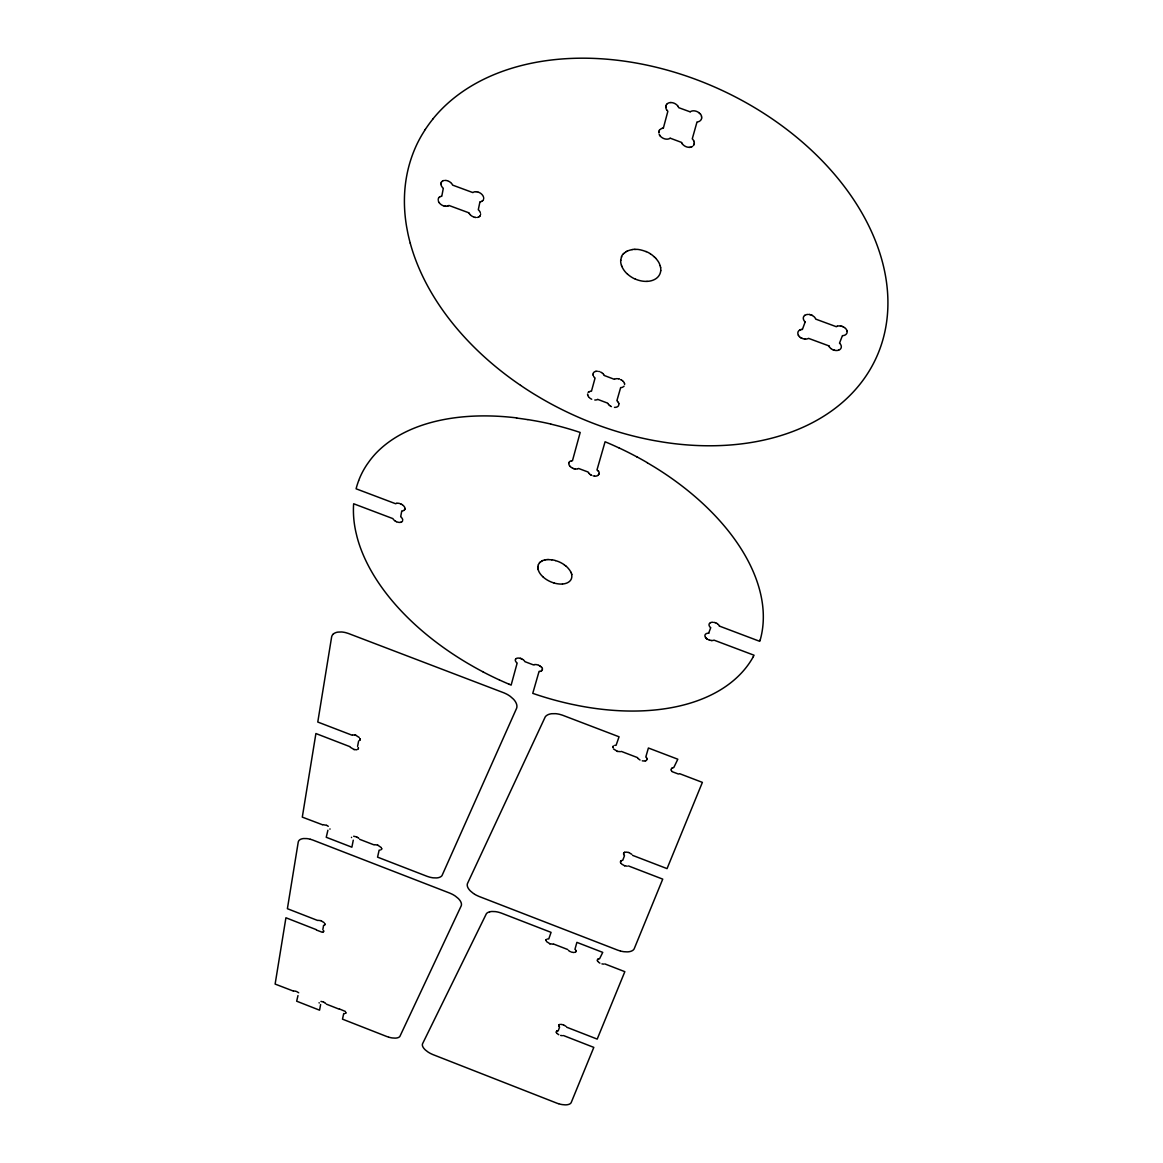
<?xml version="1.0" encoding="UTF-8"?>
<svg xmlns="http://www.w3.org/2000/svg" width="1163" height="1163" viewBox="0 0 1163 1163"><rect width="100%" height="100%" fill="white"/><g stroke="black" fill="none" stroke-linecap="round" stroke-linejoin="round"><path stroke-width="1.5" d="M556.321 1032.075L556.321 1032.148A4.361 2.021 21.4 0 0 556.423 1032.57M612.814 747.271L612.814 747.213A5.655 3.14 21.6 0 0 612.843 747.591M646.948 759.105L646.948 759.046A5.335 2.966 21.3 0 0 646.89 758.378M483.692 198.51L483.706 198.422A7.065 4.914 29.2 0 0 483.634 197.579M330.001 828.885L329.987 828.928A4.012 1.992 24.8 0 1 329.943 829.175M351.531 837.564L351.531 837.52A4.012 1.992 24.5 0 1 351.575 837.287M620.475 861.885L620.475 862.074A4.914 2.559 21.1 0 0 620.562 862.597M545.999 940.242L545.999 940.198A4.986 2.442 21.8 0 1 546.087 939.806M558.778 1025.49L558.778 1025.461A4.39 2.035 21.4 0 1 558.88 1025.112L558.952 1024.996M597.346 960.158L597.346 960.318A4.667 2.282 21.1 0 0 597.477 960.812M612.828 747.068L612.828 747.024A5.481 3.053 21.6 0 1 612.945 746.588M353.276 840.18L351.88 847.202L326.236 837.273L327.908 830.222M663.332 128.235L667.867 111.255A7.371 5.553 26.3 0 1 667.068 110.383M760.224 639.766L759.759 641.336L719.446 626.101M801.467 329.565A6.905 4.841 20.3 0 1 802.397 329.463L805.174 321.904M558.225 1030.869L559.592 1027.074M622.714 860.373L624.516 855.634M708.645 633.21L710.724 627.7M839.497 343.187L842.419 335.656A6.804 4.812 19.4 0 0 844.323 335.337A7.022 4.957 19.4 0 0 845.181 334.959A6.804 4.797 19.4 0 0 845.705 334.624A6.585 4.652 19.4 0 0 847.042 330.975M323.459 931.708L323.532 931.592A4.87 2.268 24.3 0 1 323.27 931.941M381.522 849.266L381.449 849.397A5.204 2.588 24.2 0 1 381.231 849.659M753.304 656.644L754.06 655.234L714.024 640.144A5.888 3.533 20.7 0 1 711.654 640.537M359.905 740.104L359.919 740.075A5.524 2.893 25.1 0 1 359.687 740.38M358.233 748.943L358.219 748.972A5.481 2.864 25.1 0 1 358 749.234M425.28 129.456L421.951 134.85A253.272 178.55 24.8 0 0 417.473 143.122A254.232 179.233 24.8 0 0 411.498 157.616A252.851 178.259 24.9 0 0 404.448 197.768A254.261 179.276 24.8 0 0 404.957 213.832A253.301 178.593 24.8 0 0 406.628 226.829L407.864 233.341A252.88 178.259 24.8 0 0 410.234 243.125M546.159 939.733L546.261 939.573A5.146 2.515 21.8 0 1 546.494 939.355M324.782 924.745L324.797 924.716A4.899 2.282 24.3 0 1 324.593 924.948L324.462 925.05M575.801 951.756L575.816 951.727A4.754 2.326 21.5 0 0 575.961 951.407M556.496 1031.508L556.481 1031.537A4.361 2.021 21.4 0 0 556.336 1031.886M345.774 1013.075L345.789 1013.06A4.637 2.064 23.7 0 1 345.6 1013.264M439.527 197.041L439.599 196.998A7.385 5.074 29.7 0 0 438.974 197.506M480.435 201.737A6.818 4.739 29.2 0 0 481.322 201.519A6.905 4.797 29.2 0 0 481.729 201.344A7.051 4.899 29.2 0 0 482.034 201.184L482.238 201.054M479.054 216.783L479.112 216.74A7.385 5.103 29 0 0 479.679 216.289M646.032 760.573L646.119 760.515A5.335 2.966 21.3 0 0 646.57 760.122M672.098 768.06L672.054 768.089A5.292 2.937 20.7 0 0 671.633 768.467M541.42 561.424L541.246 561.525A19.815 11.921 23.6 0 0 540.737 561.889A17.997 10.816 23.6 0 0 540.097 562.296M624.386 852.494L624.429 852.464A4.943 2.588 21.1 0 0 623.95 852.828M621.26 860.765L621.304 860.736A4.914 2.559 21.1 0 0 620.838 861.1M575.249 952.221L575.322 952.177A4.754 2.326 21.5 0 0 575.67 951.915M598.058 959.17L598.102 959.155A4.667 2.282 21.1 0 0 597.709 959.46M448.395 205.735L448.467 205.691A6.789 4.667 29.8 0 0 448.874 205.429L468.951 212.844A6.295 4.347 29 0 0 469.285 213.483M556.961 1031.13L557.004 1031.101A4.361 2.021 21.4 0 0 556.612 1031.377M559.388 1024.632L559.461 1024.588A5.146 2.399 21.4 0 1 559.912 1024.443L559.955 1024.429M322.544 824.785L302.293 817.124L315.9 733.533L349.874 746.646M293.192 991.007L275.122 984.072L285.924 917.767L316.06 929.557M645.407 760.835L645.48 760.82A6.12 3.402 21.3 0 0 645.872 760.646M672.665 767.798L672.723 767.784A6.091 3.387 20.7 0 0 672.258 767.973M624.953 852.246L624.996 852.232A5.786 3.038 21.1 0 0 624.575 852.392M621.827 860.518L621.885 860.504A5.757 3.009 21.1 0 0 621.449 860.664M489.638 911.836L490.001 911.748A8.984 4.405 22.5 0 1 490.553 911.647A27.229 13.316 22.3 0 1 490.931 911.588A28.857 14.116 22.3 0 1 491.527 911.516A9.13 4.478 22.5 0 1 491.934 911.487L495.264 911.603A9.246 4.55 22.5 0 1 495.976 911.705L497.43 911.966A9.042 4.448 22.5 0 1 498.171 912.141A9.071 4.448 22.5 0 1 498.912 912.33L501.137 913.028A9.159 4.507 22.5 0 1 501.878 913.304L551.073 932.363L548.776 938.934L547.555 938.963M352.593 734.943L355.209 735.089M356.867 749.786L354.003 749.524M574.726 952.41L574.769 952.395A5.393 2.646 21.5 0 0 575.118 952.279M598.582 958.981L598.64 958.966A5.364 2.631 21.1 0 0 598.233 959.097M614.747 745.352L616.099 745.265L619.05 736.79L563.11 715.434A10.394 5.8 22.6 0 0 562.281 715.129L559.737 714.373A10.278 5.728 22.6 0 0 558.894 714.169A10.249 5.713 22.6 0 0 558.051 714.009L556.379 713.748A10.496 5.844 22.6 0 0 555.565 713.675L551.727 713.719A10.351 5.771 22.6 0 0 551.262 713.777A32.709 18.143 22.4 0 0 550.564 713.908A30.878 17.125 22.4 0 0 550.128 713.995A10.191 5.684 22.7 0 0 549.488 714.169L549.081 714.286A25.659 14.261 22.5 0 0 548.296 714.576A23.929 13.302 22.5 0 0 547.744 714.838A21.414 11.906 22.5 0 0 547.235 715.114A20.716 11.528 22.5 0 0 546.465 715.623A19.466 10.83 22.5 0 0 545.927 716.088L545.68 716.335A18.884 10.511 22.5 0 0 545.243 716.873L467.613 883.24A15.468 7.705 22.8 0 0 467.235 884.781L467.25 885.348A16.893 8.403 22.8 0 0 467.337 885.93L467.395 886.235A17.416 8.664 22.8 0 0 467.584 886.846A18.55 9.231 22.8 0 0 467.904 887.616A19.175 9.551 22.8 0 0 468.151 888.081A21.443 10.685 22.7 0 0 468.442 888.561L468.544 888.706A20.832 10.38 22.7 0 0 468.878 889.186L469.111 889.506A9.086 4.521 22.8 0 0 469.358 889.826A27.752 13.854 22.7 0 0 469.779 890.306A29.438 14.697 22.7 0 0 470.07 890.611A9.231 4.579 22.8 0 0 470.521 891.076L473.254 893.329A9.348 4.637 22.8 0 0 473.864 893.751L474.504 894.158M620.519 751.661L617.32 751.385M322.892 824.683L326.454 825.265M678.843 773.947L678.77 773.947A9.042 5.03 20.8 0 1 678.334 774.006L672.243 771.709A8.882 4.928 20.7 0 1 671.996 771.432L671.996 771.432M557.455 1030.956L557.499 1030.941A5.117 2.37 21.4 0 0 557.121 1031.058M374.544 844.672L377.713 845.094M380.127 850.124L379.138 850.168L377.553 857.146L426.661 876.161A9.246 4.579 23.5 0 0 427.403 876.437L429.627 877.135A9.144 4.536 23.5 0 0 430.368 877.324A9.115 4.521 23.5 0 0 431.095 877.484L432.534 877.745A9.333 4.623 23.5 0 0 433.247 877.832L436.547 877.934A9.217 4.579 23.4 0 0 436.954 877.891A29.38 14.639 23.6 0 0 437.55 877.818A27.694 13.796 23.6 0 0 437.928 877.76A9.071 4.507 23.4 0 0 438.466 877.643L438.814 877.556A22.969 11.426 23.6 0 0 439.483 877.338A21.399 10.641 23.6 0 0 439.934 877.164A19.146 9.522 23.5 0 0 440.37 876.946A18.506 9.202 23.5 0 0 441.01 876.553A17.387 8.635 23.5 0 0 441.46 876.19L441.664 876.001A16.864 8.388 23.5 0 0 442.013 875.579L516.43 708.674A17.271 9.595 23.5 0 0 516.91 706.741L516.91 706.043A18.855 10.482 23.6 0 0 516.837 705.33L516.765 704.952A19.437 10.801 23.6 0 0 516.576 704.211A20.687 11.485 23.6 0 0 516.227 703.266A21.385 11.877 23.6 0 0 515.965 702.699A23.885 13.258 23.6 0 0 515.66 702.118L515.543 701.929A23.202 12.88 23.6 0 0 515.194 701.347L514.933 700.969A10.176 5.67 23.5 0 0 514.642 700.577A30.805 17.067 23.7 0 0 514.191 700.01A32.637 18.07 23.7 0 0 513.872 699.632A10.336 5.757 23.5 0 0 513.363 699.079L510.324 696.404A10.467 5.83 23.5 0 0 509.627 695.91L508.173 694.965A10.234 5.699 23.5 0 0 507.402 694.515A10.263 5.713 23.5 0 0 506.632 694.093L504.204 692.959A10.38 5.786 23.5 0 0 503.375 692.639L348.915 633.675A10.365 5.713 26 0 0 348.086 633.37L345.6 632.628A10.249 5.655 26 0 0 344.771 632.439A10.22 5.641 26 0 0 343.957 632.279L342.358 632.047A10.452 5.771 26 0 0 341.573 631.974L337.939 632.105A10.322 5.684 26 0 0 337.503 632.178A32.593 17.91 25.7 0 0 336.863 632.309A30.761 16.907 25.8 0 0 336.456 632.41A10.162 5.597 26 0 0 335.874 632.599L335.496 632.745A25.571 14.072 25.8 0 0 334.799 633.065A23.841 13.127 25.8 0 0 334.304 633.326A21.341 11.761 25.9 0 0 333.854 633.631A20.658 11.368 25.9 0 0 333.185 634.184M358.655 740.904L357.564 746.399M318.255 920.355L320.843 920.66M323.59 925.341L322.834 929.659M322.369 932.319L316.452 930.037M645.029 760.936L644.825 760.98A8.897 4.943 21.3 0 1 644.389 761.024L642.267 760.835M673.115 767.682L673.392 767.638A8.897 4.928 20.7 0 1 673.77 767.595L677.811 759.221L648.402 747.998L645.828 756.895A8.839 4.914 21.3 0 1 646.09 757.157L646.134 757.215M552.934 944.152L549.663 943.702M293.498 990.949L295.824 991.225M344.641 1013.598L343.696 1013.584L342.489 1019.151L386.32 1036.335A8.257 3.663 23.2 0 0 386.988 1036.582L388.529 1037.105M339.538 1009.004L345.455 1011.476M625.898 852.086L628.529 852.45M441.78 196.3L443.307 188.304A8.126 5.626 30 0 1 442.987 188.013A6.833 4.725 30 0 1 442.274 187.214A6.905 4.783 30 0 1 441.955 186.792A7.836 5.422 29.9 0 1 441.591 186.196L441.547 186.109A7.312 5.059 30 0 1 441.242 185.397M479.956 201.795L478.284 209.747A8.054 5.553 29 0 1 478.604 210.038A6.774 4.681 29 0 1 479.316 210.837A6.847 4.725 29 0 1 479.621 211.244A7.763 5.35 29 0 1 479.97 211.84L480.014 211.928A7.254 5.001 29 0 1 480.319 212.625M603.713 964.112L601.94 963.894M560.857 1024.341L563.401 1024.85M627.25 866.173L624.793 865.824M635.725 249.405L635.391 249.405A21.864 15.366 24.8 0 0 634.373 249.434M353.654 836.241L356.518 836.895M573.839 952.526L571.106 952.017M599.527 958.85L602.739 952.381L576.892 942.364L574.958 949.299M562.369 1035.681L560.639 1035.448M297.975 995.586L296.667 1001.198L319.563 1010.182L320.625 1004.527M320.944 1001.416L323.096 1001.881M475.536 217.437L475.652 217.437A6.774 4.667 29 0 0 476.06 217.481M527.915 419.596L535.474 420.89A216.333 130.387 23.6 0 1 550.739 424.03M355.049 735.06L355.922 735.321M310.39 839.279L312.585 839.962A9.13 4.448 24.9 0 1 313.312 840.238L449.311 892.937A9.144 4.492 23.1 0 1 450.037 893.228L452.174 894.216A9.057 4.448 23.1 0 1 452.872 894.58A9.028 4.434 23.1 0 1 453.541 894.958L454.835 895.757A9.231 4.536 23.1 0 1 455.445 896.179L458.164 898.403A9.115 4.478 23.1 0 1 458.629 898.868A28.799 14.072 23.2 0 1 458.92 899.188A27.171 13.287 23.2 0 1 459.327 899.653A8.97 4.405 23.1 0 1 459.574 899.958L459.821 900.278A20.469 10.016 23.2 0 1 460.141 900.744L460.243 900.903A21.065 10.307 23.2 0 1 460.533 901.369A18.855 9.231 23.2 0 1 460.766 901.834A18.245 8.941 23.2 0 1 461.1 902.59A17.14 8.403 23.2 0 1 461.289 903.186L461.348 903.477A16.631 8.156 23.1 0 1 461.435 904.044L461.449 904.596A15.235 7.472 23.1 0 1 461.086 906.108L399.868 1036.437A15.061 6.687 23.2 0 1 399.578 1036.756L399.491 1036.829A15.526 6.891 23.2 0 1 399.011 1037.178A16.529 7.341 23.2 0 1 398.458 1037.469A17.096 7.589 23.2 0 1 398.08 1037.629A19.117 8.49 23.2 0 1 397.673 1037.759A20.512 9.115 23.2 0 1 397.092 1037.905L396.946 1037.934A8.097 3.591 23.1 0 1 396.307 1038.036A24.728 11.005 23.3 0 1 395.972 1038.079A26.226 11.674 23.3 0 1 395.464 1038.108A8.228 3.649 23.1 0 1 395.1 1038.123L392.178 1037.934A8.33 3.693 23.2 0 1 391.553 1037.832L390.274 1037.57A8.141 3.605 23.2 0 1 389.62 1037.411A8.17 3.62 23.2 0 1 388.965 1037.236M620.286 950.971L618.018 950.258A9.304 4.608 21 0 1 617.277 949.982L479.418 896.6A9.26 4.594 22.8 0 1 478.691 896.295L476.539 895.306A9.159 4.55 22.8 0 1 475.841 894.943A9.13 4.536 22.8 0 1 475.173 894.551L474.955 894.42M550.041 943.833L546.494 941.565M599.323 371.579L599.221 371.549A6.542 4.347 24.5 0 0 598.712 371.419M619.196 378.978L619.298 379.007A6.658 4.434 24 0 0 618.178 378.76M558.589 1103.745L557.019 1103.222A8.301 3.678 21.3 0 1 556.365 1102.96L433.406 1054.783A8.272 3.663 22.7 0 1 432.752 1054.521L430.833 1053.634A8.185 3.62 22.7 0 1 430.208 1053.315A8.156 3.62 22.7 0 1 429.598 1052.98L428.435 1052.282A8.345 3.707 22.7 0 1 427.882 1051.919L425.411 1050A8.243 3.649 22.7 0 1 425.004 1049.608A26.284 11.703 22.6 0 1 424.742 1049.346A24.772 11.034 22.6 0 1 424.364 1048.939A8.112 3.605 22.7 0 1 424.132 1048.677L423.914 1048.415A18.593 8.272 22.6 0 1 423.608 1048.008A19.146 8.519 22.6 0 1 423.259 1047.485A17.125 7.603 22.6 0 1 423.027 1047.107A16.558 7.356 22.6 0 1 422.721 1046.467A15.541 6.905 22.6 0 1 422.547 1045.973L422.503 1045.842A15.09 6.702 22.7 0 1 422.387 1045.246L422.358 1044.912A13.811 6.135 22.7 0 1 422.649 1043.56L486.381 913.711A16.66 8.17 22.4 0 1 486.745 913.318L486.948 913.129A17.169 8.417 22.4 0 1 487.413 912.795A18.274 8.955 22.4 0 1 488.067 912.417A18.884 9.26 22.4 0 1 488.504 912.214A21.108 10.336 22.4 0 1 488.969 912.039A22.635 11.092 22.4 0 1 489.638 911.836M617.495 751.429L613.512 748.943M354.163 749.568L350.354 747.286M624.633 865.781L621.478 863.949M690.139 111.837L678.683 107.665A7.211 5.422 26.3 0 0 677.753 105.978M670.208 138.179L681.547 142.409A7.254 5.408 25.3 0 0 681.94 143.253M828.972 345.905L808.518 338.346A6.891 4.826 20.3 0 1 807.573 338.767A6.673 4.681 20.3 0 1 806.555 339A6.891 4.826 20.3 0 1 805.261 339.102M614.398 379.342L604.28 375.504M597.709 399.374L607.697 403.168M621.333 751.414L637.44 757.578A5.815 3.227 21.3 0 0 637.6 757.854L637.746 758.087M679.672 773.7L702.379 782.379L667.053 868.616L632.541 855.343M355.762 735.263L359.251 737.502M351.953 735.161L317.775 722.034L331.586 637.193A16.805 9.26 25.9 0 1 331.833 636.234L332.167 635.478A18.826 10.365 25.9 0 1 332.516 634.925L332.72 634.678A19.393 10.685 25.9 0 1 333.185 634.184M628.776 852.523L631.727 854.267M628.485 865.941L662.736 879.126L634.329 948.47A14.915 7.414 21 0 1 634.024 949.066A15.453 7.69 21 0 1 633.791 949.401L633.515 949.72A16.108 8.01 21 0 1 633.108 950.113L632.992 950.2A17.082 8.49 21 0 1 632.352 950.622A18.143 9.028 21 0 1 631.625 951A19.495 9.697 21 0 1 631.16 951.189A20.541 10.22 21 0 1 630.651 951.363A22.417 11.165 21 0 1 629.924 951.552A9.391 4.667 20.9 0 1 629.546 951.625A9.362 4.637 20.9 0 1 628.965 951.727A27.301 13.607 21.1 0 1 628.558 951.785A30.165 15.046 21.1 0 1 627.918 951.843A9.159 4.55 20.9 0 1 627.497 951.857A35.224 17.605 21.1 0 1 627.061 951.872L624.022 951.712A9.144 4.536 21 0 1 623.281 951.61L621.798 951.334A9.231 4.579 21 0 1 620.519 951.029M377.553 845.036L381.115 847.449M359.658 839.323L373.948 844.847M553.515 944.007L567.704 949.517M604.862 963.923L624.836 971.672L597.201 1039.097L566.643 1027.191M321.046 920.733L324.157 922.652M317.703 920.5L287.392 908.696L298.208 842.274A14.799 7.211 24.8 0 1 298.411 841.532L298.687 840.965A16.587 8.083 24.8 0 1 298.993 840.544L299.167 840.34A17.096 8.33 24.8 0 1 299.56 839.977A18.201 8.868 24.8 0 1 300.141 839.57A18.812 9.159 24.8 0 1 300.534 839.352A21.021 10.234 24.8 0 1 300.955 839.163A22.533 10.976 24.8 0 1 301.566 838.945L301.886 838.857A8.955 4.361 24.9 0 1 302.395 838.727A27.112 13.186 24.7 0 1 302.758 838.668A28.741 13.971 24.7 0 1 303.31 838.581A9.086 4.434 24.9 0 1 303.688 838.538L306.858 838.596A9.217 4.492 24.9 0 1 307.541 838.683L308.951 838.93A8.999 4.39 24.9 0 1 310.158 839.221M563.444 1035.535L593.813 1047.383L571.295 1102.335A13.302 5.902 21.3 0 1 571.048 1102.815A13.796 6.12 21.3 0 1 570.859 1103.076L570.626 1103.324A14.378 6.382 21.3 0 1 570.277 1103.629L570.074 1103.76A15.25 6.774 21.3 0 1 569.637 1104.021A16.195 7.196 21.3 0 1 569.012 1104.298A17.401 7.719 21.3 0 1 568.605 1104.428A18.332 8.141 21.3 0 1 568.155 1104.545A20.004 8.882 21.4 0 1 567.529 1104.676A8.374 3.707 21.3 0 1 567.21 1104.734A8.345 3.707 21.3 0 1 566.686 1104.792A24.365 10.83 21.4 0 1 566.337 1104.821A26.923 11.979 21.4 0 1 565.785 1104.85A8.185 3.62 21.3 0 1 565.407 1104.85A31.43 14.014 21.4 0 1 565.029 1104.85L562.354 1104.603A8.17 3.62 21.3 0 1 561.7 1104.501L560.377 1104.225A8.243 3.649 21.3 0 1 559.708 1104.05A8.243 3.649 21.3 0 1 559.04 1103.876M326.309 1004.12L339.058 1009.121M508.856 684.135L511.139 685.109L517.157 663.07A5.931 3.373 23.5 0 1 516.488 662.459A5.626 3.213 23.5 0 1 515.282 659.959A6.164 3.518 23.5 0 1 515.5 659.363A5.728 3.271 23.5 0 1 516.052 658.694M323.561 1002.07L324.433 1002.521M296.536 991.487L298.702 992.766M563.677 1024.966L565.901 1026.304M558.778 1034.721L557.048 1033.485M326.687 825.367L328.286 826.312M356.736 836.997L357.579 837.433M570.103 951.567L568.489 950.476M599.89 963.124L598.407 962.092M640.043 760.006L638.313 758.741A8.766 4.885 21.2 0 1 638.051 758.465L638.051 758.465M647.311 462.758L654.144 466.857A215.984 130.183 23.6 0 1 667.402 475.434A216.318 130.372 23.6 0 1 760.268 639.737M324.622 1002.622L325.524 1003.276M357.768 837.549L358.786 838.305M589.408 397.702L589.481 397.775A6.934 4.565 24.4 0 0 590.193 398.342M609.107 405.058L609.179 405.131A6.934 4.565 23.9 0 0 609.892 405.698M602.856 373.57L602.783 373.497A7.007 4.652 24.5 0 0 602.071 372.916M622.83 380.999L622.743 380.941A7.007 4.652 24 0 0 622.045 380.359M594.555 377.582L594.627 377.641A6.426 4.274 24.5 0 0 595.063 378.062L591.458 391.219A6.178 4.056 24.4 0 0 590.891 391.204M617.379 401.177L617.306 401.104A6.367 4.201 24 0 0 616.884 400.712L620.649 387.599A6.033 4.012 24 0 0 621.304 387.541M559.272 1026.74L559.185 1026.609A5.103 2.37 21.4 0 1 558.967 1026.275L558.952 1026.231M575.496 949.895L575.598 950.026A5.35 2.617 21.5 0 1 575.787 950.345L575.801 950.404M597.782 961.423L597.753 961.365A5.321 2.602 21.1 0 1 597.535 961.001L597.535 961.001M620.926 863.295L620.897 863.251A5.713 2.98 21.1 0 1 620.664 862.844L620.649 862.801M646.439 757.607L646.541 757.782A6.077 3.373 21.3 0 1 646.744 758.174L646.788 758.291M671.691 771.054L671.618 770.938A6.033 3.358 20.7 0 1 671.356 770.429L671.327 770.371M624.109 855.168L624.037 855.052A5.757 3.024 21.1 0 1 623.79 854.601L623.731 854.5M556.481 1032.686L556.51 1032.773A5.074 2.355 21.4 0 0 556.699 1033.064M571.178 573.025L571.106 572.807A18.695 11.237 23.6 0 0 570.815 572.167M621.464 265.237L621.551 265.513A21.879 15.381 24.8 0 0 621.856 266.356M660.162 265.731L660.075 265.455A21.864 15.366 24.8 0 0 659.77 264.612A21.007 14.77 24.8 0 0 658.912 262.634A21.21 14.901 24.8 0 0 657.313 260.221A21.661 15.221 24.8 0 0 655.583 258.157M319.113 1002.68L319.113 1002.71A4.928 2.181 23.9 0 0 319.214 1003.015M587.678 394.809L587.693 394.897A6.178 4.056 24.4 0 0 587.867 395.493M324.928 923.989L324.913 923.945A4.754 2.21 24.3 0 0 324.84 923.698M323.59 930.938L323.59 930.981A4.725 2.195 24.3 0 0 323.518 930.705M624.444 383.485A6.266 4.172 24 0 1 624.531 383.877L624.546 383.95M358.393 747.969L358.393 748.013A5.321 2.777 25.1 0 0 358.32 747.664M360.079 739.087L360.094 739.145A5.35 2.806 25.1 0 0 360.007 738.781M381.624 848.743L381.609 848.525A5.045 2.5 24.2 0 0 381.551 848.263M323.605 931.098L323.605 931.141A4.623 2.137 24.3 0 1 323.59 931.418M545.999 940.358L545.999 940.402A4.986 2.442 21.8 0 0 546.029 940.663M345.934 1012.508L345.934 1012.537A4.405 1.948 23.7 0 1 345.92 1012.799M558.778 1025.606L558.778 1025.635A4.39 2.035 21.4 0 0 558.88 1026.071M358.408 748.158L358.408 748.202A5.204 2.719 25.1 0 1 358.393 748.565M324.942 924.134A4.608 2.152 24.3 0 1 324.913 924.469M559.069 1024.865A4.39 2.035 21.4 0 1 559.403 1024.618M575.889 950.534A4.754 2.326 21.5 0 1 575.99 951.014M597.419 959.955A4.667 2.282 21.1 0 1 597.506 959.751M432.796 119.091A253.272 178.55 24.8 0 1 845.995 188.74A253.272 178.55 24.8 0 1 673.74 443.583A252.865 178.244 24.8 0 1 662.052 441.925L654.246 440.588A253.301 178.579 24.8 0 1 638.647 437.317A254.319 179.364 24.8 0 1 619.225 432.156A252.822 178.215 24.8 0 1 569.928 413.403A254.319 179.364 24.8 0 1 551.742 404.273A253.301 178.593 24.8 0 1 541.1 398.298L534.137 394.141A252.865 178.244 24.8 0 1 520.573 385.346M520.559 385.331A253.301 178.593 24.8 0 1 410.234 243.14M425.236 129.558A252.851 178.259 24.9 0 1 432.767 119.208M694.093 144.386A7.807 5.815 25.3 0 0 694.195 144.052A8.301 6.178 25.4 0 0 694.267 143.601M694.282 143.427A7.647 5.699 25.3 0 0 694.296 143.049A7.167 5.335 25.3 0 0 694.267 142.584M693.715 140.796A7.312 5.437 25.3 0 1 694.238 142.177M693.657 140.694A7.065 5.263 25.3 0 0 693.017 139.691A7.312 5.437 25.3 0 0 692.581 139.182A7.298 5.437 25.3 0 0 692.261 138.848L697.015 121.941A7.109 5.364 25.5 0 0 698.178 121.766A7.312 5.51 25.5 0 0 700.141 120.807M700.737 120.211A7.152 5.379 25.5 0 0 701.013 119.847A7.589 5.713 25.5 0 0 701.187 119.542M700.417 113.989A7.152 5.379 25.5 0 1 701.493 116.096M701.449 118.946A7.894 5.946 25.5 0 0 701.551 118.597A8.388 6.324 25.6 0 0 701.623 118.146M701.638 117.957A7.763 5.844 25.5 0 0 701.667 117.579A7.414 5.582 25.5 0 0 701.638 117.172M701.449 116.227A7.414 5.582 25.5 0 1 701.594 116.809M700.359 114.148A7.371 5.553 25.5 0 0 699.922 113.64A7.458 5.611 25.5 0 0 699.603 113.305A7.211 5.437 25.5 0 0 698.978 112.767M698.978 112.753A6.993 5.277 25.5 0 0 693.468 110.819A7.152 5.393 25.5 0 0 691.854 111.052A7.341 5.539 25.5 0 0 690.284 111.721M677.68 105.877A7.371 5.539 26.3 0 0 677.244 105.353A7.458 5.611 26.3 0 0 676.91 105.019A7.211 5.422 26.3 0 0 676.284 104.481A6.993 5.263 26.3 0 0 670.789 102.548M670.891 102.533A7.182 5.408 26.3 0 0 667.242 103.754A7.312 5.495 26.3 0 0 666.835 104.132M666.661 104.336A7.182 5.393 26.3 0 0 666.384 104.714A7.69 5.786 26.2 0 0 666.21 105.033A8.301 6.237 26.2 0 0 666.021 105.44M665.876 105.964A7.908 5.946 26.2 0 1 665.963 105.615M665.774 106.981A7.734 5.815 26.2 0 1 665.774 106.618M665.788 107.359A7.327 5.51 26.3 0 1 665.759 106.865M665.847 107.752A7.443 5.597 26.3 0 0 665.992 108.348A7.327 5.51 26.3 0 0 666.428 109.395A7.109 5.35 26.3 0 0 667.097 110.412M660.075 135.824A6.934 5.161 26 0 1 659.552 135.024M659.406 130.169A6.934 5.161 26 0 1 659.668 129.82M662.212 128.279A6.934 5.161 26 0 1 663.346 128.104M660.264 129.355A7.24 5.393 26 0 1 662.183 128.424M659.261 130.605A7.501 5.582 26 0 1 659.436 130.3M658.927 131.535A7.792 5.8 26 0 1 659.014 131.186M658.84 132.16A8.272 6.164 26 0 1 658.898 131.681M658.796 132.277A7.676 5.713 26 0 1 658.796 131.913M659.595 135.082A7.254 5.408 26 0 1 659.232 134.327M658.84 132.873A7.254 5.408 26 0 1 658.81 132.393M660.119 135.853A7.371 5.481 26 0 0 660.904 136.725A7.138 5.306 26 0 0 661.529 137.249A6.934 5.161 26 0 0 666.937 139.167A7.08 5.263 26 0 0 668.521 138.949A7.283 5.408 26.1 0 0 670.062 138.295M689.281 147.338A6.934 5.161 25.3 0 1 683.859 145.419A7.138 5.321 25.3 0 1 683.248 144.895A7.371 5.495 25.3 0 1 682.463 144.023M682.419 143.994A6.934 5.161 25.3 0 1 681.896 143.209M693.395 145.622A7.094 5.292 25.3 0 0 693.657 145.273A7.603 5.67 25.3 0 0 693.846 144.968A8.199 6.106 25.4 0 0 694.122 144.314M690.749 147.178A7.094 5.292 25.3 0 1 689.15 147.367M692.421 146.48A7.283 5.422 25.3 0 1 690.88 147.12M480.304 215.344A7.748 5.335 29 0 1 480.115 215.766M480.61 213.934A6.847 4.725 29 0 1 480.624 214.341M483.11 200.225A7.472 5.19 29.2 0 0 483.314 199.891A7.85 5.452 29.2 0 0 483.517 199.454M482.689 200.705A7.472 5.19 29.2 0 1 482.122 201.17M483.459 196.881A7.312 5.074 29.2 0 0 483.154 196.169L483.11 196.082A7.821 5.437 29.2 0 0 482.761 195.486A6.905 4.797 29.2 0 0 482.456 195.064A6.833 4.739 29.2 0 0 481.744 194.265A8.112 5.626 29.2 0 0 481.162 193.741A7.152 4.972 29.2 0 0 480.348 193.145A5.611 3.896 29.2 0 0 479.854 192.869A7.356 5.117 29.2 0 0 479.258 192.549A7.501 5.219 29.2 0 0 478.734 192.331A7.298 5.074 29.2 0 0 478.313 192.171M477.862 192.026A7.821 5.437 29.2 0 0 477.15 191.866A7.138 4.957 29.2 0 0 476.626 191.779A6.963 4.841 29.2 0 0 476.089 191.735M475.405 191.75A6.804 4.725 29.2 0 1 476.016 191.735M474.46 191.88A7.429 5.161 29.2 0 0 473.69 192.128A8.039 5.582 29.2 0 0 473.37 192.288A6.833 4.754 29.2 0 0 472.89 192.593L452.625 185.121A6.338 4.39 30 0 0 452.276 184.481A5.524 3.823 30 0 0 452.087 184.161A6.789 4.696 30 0 0 451.578 183.478M451.288 183.173A8.083 5.582 30 0 0 450.561 182.489A6.789 4.696 30 0 0 449.18 181.53A7.298 5.045 30 0 0 448.773 181.326M447.639 180.847A7.429 5.146 30 0 1 448.046 181.006M446.897 180.628A6.978 4.826 30 0 0 446.476 180.541A6.92 4.783 30 0 0 445.952 180.454L445.851 180.454A6.629 4.579 30 0 0 445.022 180.41M444.164 180.498A6.833 4.725 30 0 0 443.277 180.73A6.905 4.783 30 0 0 442.87 180.89A7.051 4.885 30 0 0 442.58 181.065M441.329 182.373A7.472 5.175 29.9 0 1 441.533 182.039M441.94 181.544A7.472 5.175 29.9 0 1 442.492 181.079M441.199 182.664A7.967 5.51 29.9 0 1 441.388 182.228M440.981 183.681A7.908 5.481 29.9 0 1 441.024 183.303M441.053 184.699A7.08 4.899 30 0 1 440.966 183.885M441.3 196.358A6.774 4.652 29.7 0 0 440.428 196.576A6.862 4.71 29.7 0 0 440.036 196.751A6.993 4.812 29.7 0 0 439.73 196.91M438.698 197.87A7.414 5.103 29.7 0 0 438.495 198.204A7.792 5.364 29.7 0 0 438.306 198.626M438.16 200.065A6.905 4.754 29.7 0 1 438.146 199.731M438.407 201.184A7.254 4.986 29.7 0 0 438.713 201.882L438.771 201.969A7.778 5.35 29.7 0 0 439.12 202.566M439.134 202.566A6.862 4.71 29.7 0 0 439.425 202.973A6.789 4.667 29.7 0 0 440.152 203.772A8.068 5.539 29.7 0 0 440.719 204.281A7.109 4.885 29.7 0 0 441.533 204.862A5.568 3.823 29.7 0 0 442.013 205.153A7.312 5.03 29.8 0 0 442.609 205.458A7.458 5.132 29.8 0 0 443.118 205.677A7.254 4.986 29.8 0 0 443.539 205.836M443.99 205.967A7.778 5.35 29.8 0 0 444.688 206.142A7.094 4.87 29.8 0 0 445.196 206.214M446.97 206.185A6.847 4.71 29.8 0 1 446.388 206.258A6.789 4.667 29.8 0 1 445.647 206.302M445.72 206.258A6.847 4.71 29.8 0 1 445.095 206.214M447.333 206.127A7.385 5.074 29.8 0 0 448.089 205.88A7.996 5.495 29.8 0 0 448.395 205.735M469.474 213.788A5.481 3.78 29 0 1 469.271 213.44M470.041 214.515A6.702 4.623 29 0 1 469.59 213.948M470.259 214.762A8.025 5.539 29 0 0 470.971 215.417A6.731 4.652 29 0 0 472.352 216.362A7.24 5.001 29 0 0 472.745 216.58M473.864 217.045A7.371 5.088 29 0 1 473.457 216.885M475.376 217.423A6.876 4.739 29 0 1 474.431 217.234M477.324 217.408A6.774 4.667 29 0 0 478.211 217.19A6.847 4.725 29 0 0 478.604 217.03A6.993 4.826 29 0 0 478.909 216.87M480.188 215.591A7.414 5.117 29 0 1 479.97 215.925M618.818 403.808A6.644 4.376 24 0 1 618.847 404.172M618.309 402.427A6.426 4.23 24 0 1 618.542 402.907M618.832 403.881A6.426 4.23 24 0 0 618.731 403.416A6.367 4.201 24 0 0 618.629 403.023M617.64 401.468A6.934 4.565 24 0 1 618.135 402.122M622.409 387.279A6.353 4.23 24 0 1 621.842 387.453M624.08 386.101A6.382 4.245 24 0 1 623.281 386.857M624.604 383.863A6.382 4.245 24 0 1 624.633 384.241M623.237 381.42A6.498 4.318 24 0 1 624.24 382.918M621.057 379.734A7.036 4.681 24 0 1 621.522 380.01M620.722 379.56A7.341 4.885 24 0 1 621.289 379.85M617.379 378.687A6.876 4.579 24 0 0 616.608 378.687A7.371 4.899 24 0 0 615.867 378.775A6.426 4.274 24 0 0 614.66 379.182M603.263 373.992A6.498 4.318 24.5 0 1 604.106 375.155M601.533 372.567A7.022 4.667 24.5 0 0 601.082 372.305A7.385 4.914 24.5 0 0 600.515 372.015M597.404 371.244A6.876 4.565 24.5 0 0 596.634 371.244A7.356 4.899 24.5 0 0 595.907 371.346M595.936 371.346A6.426 4.274 24.5 0 0 594.715 371.753A7.632 5.074 24.5 0 0 594.249 372.029A6.731 4.478 24.5 0 0 593.741 372.48A5.277 3.504 24.5 0 0 593.537 372.756A6.934 4.608 24.5 0 0 593.319 373.134A7.065 4.696 24.5 0 0 593.188 373.454M593.057 374.035A7.371 4.899 24.5 0 0 593.043 374.53A6.716 4.463 24.5 0 0 593.086 374.908M593.348 375.794A6.498 4.318 24.5 0 1 593.115 375.068M594.278 377.292A6.993 4.652 24.5 0 1 593.784 376.623M589.728 391.524A6.295 4.143 24.4 0 1 590.295 391.364M588.885 391.946A7.53 4.957 24.4 0 1 589.496 391.611M588.187 396.19A6.353 4.187 24.4 0 0 588.696 396.932A6.44 4.23 24.4 0 0 589.001 397.295M588.129 392.483A6.353 4.187 24.4 0 1 588.914 391.727M587.649 394.693A6.455 4.245 24.4 0 1 587.606 394.024M590.702 398.691A6.963 4.579 24.4 0 0 591.153 398.953A7.312 4.826 24.4 0 0 591.72 399.229M594.787 399.999A6.818 4.492 24.4 0 0 595.543 399.999L595.63 399.985A7.298 4.797 24.4 0 0 596.256 399.912A6.44 4.23 24.4 0 0 596.677 399.81A6.367 4.187 24.4 0 0 597.448 399.52M608.7 404.651A6.44 4.245 23.9 0 1 608.394 404.288A6.353 4.187 23.9 0 1 607.9 403.546M610.401 406.047A6.963 4.594 23.9 0 0 610.851 406.309A7.327 4.826 23.9 0 0 611.418 406.585M614.486 407.355A6.818 4.492 24 0 0 615.242 407.355L615.343 407.341A7.298 4.812 24 0 0 615.968 407.268A6.44 4.245 24 0 0 616.39 407.166A6.367 4.201 24 0 0 617.16 406.876A7.56 4.986 24 0 0 617.626 406.599A6.673 4.39 24 0 0 618.135 406.178A5.234 3.445 23.9 0 0 618.353 405.902A7.007 4.608 24 0 0 618.701 405.218M829.248 346.763A6.542 4.579 19.4 0 1 828.841 345.862M839.657 343.318A6.862 4.812 19.4 0 1 840.704 344.641A6.687 4.696 19.4 0 1 841.212 345.891A6.542 4.579 19.4 0 1 839.919 349.496A6.745 4.725 19.4 0 1 839.395 349.816A6.978 4.885 19.4 0 1 838.494 350.194M837.2 326.207A6.585 4.652 19.4 0 1 838.261 325.96A6.905 4.87 19.4 0 1 840.224 326.003M844.28 327.428A6.76 4.768 19.4 0 0 843.8 327.137A7.24 5.117 19.4 0 0 843.408 326.934M847.115 331.077A6.76 4.768 19.4 0 0 846.591 329.812A6.891 4.856 19.4 0 0 845.545 328.446M844.556 327.617A6.891 4.856 19.4 0 1 845.065 328.024M843.233 326.847A7.908 5.582 19.4 0 0 842.681 326.599A7.443 5.248 19.4 0 0 842.259 326.44M842.346 326.483A7.763 5.481 19.4 0 0 841.489 326.222A7.298 5.146 19.4 0 0 841.169 326.149M840.5 326.033A6.833 4.826 19.4 0 1 841.053 326.12M837.273 326.294A6.963 4.914 19.4 0 0 836.749 326.512A7.211 5.088 19.4 0 0 836.342 326.716L815.685 319.098A6.687 4.725 20.2 0 0 815.263 318.168A6.891 4.87 20.2 0 0 813.809 316.467M809.23 314.504A6.876 4.856 20.2 0 1 809.782 314.592A7.298 5.161 20.2 0 1 810.218 314.679A7.865 5.568 20.2 0 1 810.8 314.853M813.01 315.9A6.716 4.754 20.2 0 0 812.53 315.609A7.138 5.045 20.2 0 0 812.137 315.391M811.556 315.115A7.908 5.582 20.2 0 1 812.385 315.493M810.989 314.911A7.414 5.234 20.2 0 1 811.411 315.071M808.707 314.446A7.312 5.161 20.2 0 1 809.39 314.504M807.82 314.432A6.949 4.914 20.2 0 0 806.991 314.533A6.789 4.797 20.2 0 0 806.104 314.751A6.949 4.914 20.2 0 0 805.508 314.984A7.007 4.957 20.2 0 0 805.189 315.144A6.789 4.797 20.2 0 0 804.665 315.493M804.709 315.362A6.731 4.754 20.2 0 0 803.953 320.436A6.92 4.899 20.2 0 0 805.014 321.773M800.522 329.798A6.905 4.841 20.3 0 0 799.999 330.001A6.963 4.885 20.3 0 0 799.679 330.176M798.472 335.38A6.687 4.696 20.3 0 1 799.751 330.016M800.653 329.623A6.687 4.696 20.3 0 1 801.496 329.405M799.432 336.601A6.963 4.885 20.3 0 1 798.356 335.264M804.447 339A6.774 4.754 20.3 0 1 803.895 338.913A7.225 5.074 20.3 0 1 803.459 338.826M801.031 337.837A6.774 4.754 20.3 0 1 800.551 337.546M799.999 337.154A6.774 4.754 20.3 0 1 799.49 336.732M801.569 338.128A7.182 5.045 20.3 0 1 801.176 337.91M802.15 338.389A7.85 5.51 20.3 0 1 801.336 338.011M802.717 338.593A7.371 5.175 20.3 0 1 802.296 338.448M805.407 339.073A6.934 4.87 20.3 0 1 804.752 339.044M830.818 348.478A6.833 4.797 19.4 0 1 829.393 346.807M832.475 349.54A7.094 4.972 19.4 0 1 832.083 349.336A6.687 4.681 19.4 0 1 831.618 349.045A7.094 4.972 19.4 0 1 830.993 348.609M832.65 349.627A7.85 5.51 19.4 0 0 833.202 349.859A7.385 5.175 19.4 0 0 833.624 350.019A7.705 5.408 19.4 0 0 834.365 350.252M834.671 350.31A7.341 5.146 19.4 0 1 834.234 350.223M834.729 350.325A6.934 4.856 19.4 0 0 836.328 350.499A6.76 4.739 19.4 0 0 838.538 350.194M753.333 656.659A216.318 130.372 23.6 0 1 588.463 707.424A215.955 130.14 23.6 0 1 578.476 705.65L571.803 704.284A216.318 130.372 23.6 0 1 558.458 701.115A217.176 130.939 23.6 0 1 541.74 696.317A215.417 129.805 23.6 0 1 535.096 694.151L532.756 693.352L539.065 671.414A5.263 2.995 23.2 0 0 539.908 671.385M636.859 456.826A216.318 130.372 23.6 0 1 647.355 462.714M498.942 679.744A217.176 130.939 23.6 0 1 483.183 671.981M509.001 684.193A215.417 129.805 23.6 0 1 499.349 679.904M540.039 671.371A5.626 3.213 23.2 0 0 540.475 671.284A5.699 3.242 23.2 0 0 541.464 670.862M541.725 667.271A5.626 3.213 23.2 0 1 542.452 669.219M542.074 670.193A5.728 3.271 23.2 0 1 541.551 670.789M542.336 669.234A6.397 3.649 23.2 0 1 542.278 669.67M541.493 667.402A5.626 3.213 23.2 0 0 541.173 667.039A5.684 3.242 23.2 0 0 540.083 666.108M534.747 664.582A5.568 3.169 23.2 0 1 537.451 664.858A6.164 3.518 23.2 0 1 538.44 665.207M539.501 665.687A5.568 3.169 23.2 0 1 540.039 666.006M538.76 665.352A5.728 3.271 23.2 0 1 539.239 665.599M534.646 664.611A5.626 3.213 23.2 0 0 534.195 664.698A5.931 3.387 23.2 0 0 533.526 664.931L524.906 661.66A5.263 2.995 23.5 0 0 524.484 661.006A5.626 3.213 23.5 0 0 524.077 660.526A5.684 3.242 23.5 0 0 523.001 659.595M522.696 659.406A5.524 3.155 23.5 0 0 522.158 659.087A5.728 3.256 23.5 0 0 521.664 658.854M521.562 658.796A6.164 3.518 23.5 0 0 520.472 658.389A5.626 3.213 23.5 0 0 517.128 658.2A5.684 3.242 23.5 0 0 516.139 658.621M520.312 658.345A6.426 3.663 23.5 0 1 520.995 658.563M483.445 672.083A216.333 130.387 23.6 0 1 474.213 667.068L468.166 663.593A215.955 130.14 23.6 0 1 456.361 656.31A216.391 130.43 23.6 0 1 359.178 544.153A215.955 130.154 23.6 0 1 356.997 536.739L355.82 531.825A216.333 130.387 23.6 0 1 354.148 522.085A217.132 130.881 23.6 0 1 353.421 510.106A215.475 129.849 23.6 0 1 353.537 505.411L353.654 503.768L392.89 518.611A5.524 3.271 26.4 0 0 393.356 519.323M516.677 417.895A216.391 130.43 23.6 0 0 375.896 453.323A215.984 130.169 23.6 0 0 369.747 460.664L367.028 464.473A216.333 130.387 23.6 0 0 363.438 470.317A217.132 130.881 23.6 0 0 358.669 480.581M394.955 520.85A5.975 3.547 26.4 0 1 393.806 519.846M395.275 521.053A5.8 3.445 26.4 0 0 395.856 521.387A6.004 3.562 26.4 0 0 396.365 521.649M396.481 521.707A6.469 3.838 26.4 0 0 397.601 522.114A5.917 3.504 26.4 0 0 401.017 522.231M402.572 520.937A6.004 3.562 26.4 0 1 400.886 522.318M402.718 520.021A5.83 3.46 26.4 0 0 402.572 519.25A5.902 3.504 26.4 0 0 401.395 517.419A6.222 3.693 26.4 0 0 400.683 516.75L401.773 510.92A5.553 3.315 26.5 0 0 402.645 510.848A5.946 3.547 26.5 0 0 403.212 510.717A6.004 3.591 26.5 0 0 404.201 510.208M404.768 509.409A6.048 3.605 26.5 0 1 404.273 510.121M404.913 508.594A6.513 3.882 26.5 0 1 404.797 509.336M402.107 504.611A5.844 3.489 26.5 0 0 401.526 504.277A6.048 3.605 26.5 0 0 401.002 504.015M405.058 508.682A5.844 3.489 26.5 0 0 403.692 505.92A6.004 3.591 26.5 0 0 402.427 504.829M400.203 503.695A6.353 3.794 26.5 0 1 400.784 503.913M396.874 503.288A5.873 3.504 26.5 0 1 399.65 503.506M396.757 503.332A5.946 3.547 26.5 0 0 396.307 503.434A6.251 3.736 26.5 0 0 395.638 503.739L356.096 488.794L356.503 487.239A215.475 129.863 23.6 0 1 358.64 480.741M516.503 418.055A215.984 130.169 23.6 0 1 527.755 419.639M550.724 424.102A217.059 130.794 23.6 0 1 569.855 429.191A215.533 129.936 23.6 0 1 577.502 431.575L580.192 432.462L572.458 460.752A5.859 3.722 24.1 0 0 571.498 460.839M619.036 447.915A217.059 130.794 23.6 0 1 637.062 456.972M571.396 460.853A6.338 4.027 24.1 0 0 569.739 461.551A6.382 4.056 24.1 0 0 569.041 462.423M568.852 462.976A6.716 4.259 24.1 0 1 568.983 462.569M569.565 465.709A6.208 3.94 24.1 0 1 568.794 463.368M569.666 465.825A6.28 3.983 24.1 0 0 570.015 466.261A6.338 4.027 24.1 0 0 571.207 467.352M571.542 467.555A6.164 3.911 24.1 0 0 572.138 467.933A6.382 4.056 24.1 0 0 572.69 468.195M572.923 468.311A6.716 4.259 24.1 0 0 573.533 468.544A7.167 4.55 24.1 0 0 574.202 468.747M575.249 468.965A6.266 3.983 24.1 0 1 573.999 468.747M577.153 468.936A6.208 3.94 24.1 0 1 575.627 468.994M577.778 468.776A6.6 4.201 24.1 0 0 578.549 468.456L588.144 472.047A5.859 3.722 23.7 0 0 588.594 472.832M590.208 474.475A6.338 4.027 23.7 0 1 588.652 472.919M590.949 474.984A6.048 3.838 23.7 0 1 590.368 474.62M591.691 475.333A6.382 4.056 23.7 0 1 591.138 475.056M594.453 476.118A6.28 3.998 23.7 0 1 593.203 475.885M594.642 476.118A6.208 3.94 23.7 0 0 596.168 476.074A6.338 4.027 23.7 0 0 597.927 475.362M598.422 470.971A6.208 3.94 23.7 0 1 599.178 473.312M598.073 475.216A6.382 4.056 23.7 0 0 598.436 474.824A6.382 4.056 23.7 0 0 598.64 474.489M598.843 473.952A6.716 4.274 23.7 0 1 598.712 474.344M598.901 473.486A7.167 4.55 23.7 0 1 598.829 474.01M598.058 471.102A6.28 3.983 23.7 0 0 597.709 470.666A6.6 4.201 23.7 0 0 596.982 469.939L605.08 441.766L607.711 442.87A215.533 129.936 23.6 0 1 618.789 447.828M717.571 623.891A5.859 3.533 20.6 0 1 719.49 626.159M716.844 623.397A5.728 3.445 20.6 0 1 717.251 623.644M714.707 622.554A6.687 4.027 20.6 0 1 715.449 622.787M715.928 622.975A6.687 4.027 20.6 0 1 716.626 623.295M712.774 622.263A6.048 3.649 20.6 0 0 712.25 622.263A5.728 3.445 20.6 0 0 711.204 622.423A5.931 3.576 20.6 0 0 710.506 622.67M713.878 622.365A5.859 3.533 20.6 0 1 714.344 622.467M710.491 622.656A5.67 3.416 20.6 0 0 709.619 626.537A5.888 3.562 20.6 0 0 710.462 627.468M708.761 633.195A5.888 3.533 20.7 0 0 706.377 633.602A5.626 3.373 20.7 0 0 705.505 637.426M706.348 638.342A5.859 3.504 20.7 0 1 705.534 637.426M711.771 640.522A5.786 3.474 20.7 0 1 711.233 640.493M710.622 640.406A5.786 3.474 20.7 0 1 710.171 640.304M707.715 639.374A5.786 3.474 20.7 0 1 707.308 639.141M706.828 638.807A5.786 3.474 20.7 0 1 706.115 638.24M707.497 639.214A6.818 4.1 20.7 0 1 706.959 638.85M708.732 639.839A6.716 4.027 20.7 0 1 708.267 639.635M709.852 640.231A6.644 3.983 20.7 0 1 709.372 640.086M562.441 584A18.027 10.83 23.6 0 1 560.551 584.059A18.695 11.252 23.6 0 1 559.796 584.015L559.505 584A18.128 10.903 23.6 0 1 557.731 583.797A18.027 10.83 23.6 0 1 554.155 583.056M537.96 569.448A18.027 10.83 23.6 0 1 537.829 568.823M539.516 562.674A18.027 10.83 23.6 0 1 539.937 562.252M541.624 561.06A18.027 10.83 23.6 0 1 542.845 560.493M546.973 559.577A18.027 10.83 23.6 0 1 548.878 559.519M551.771 559.752A18.027 10.83 23.6 0 1 555.332 560.508M564.331 564.811A18.027 10.83 23.6 0 0 558.618 561.656A18.186 10.932 23.6 0 0 555.405 560.639M565.77 565.916A18.027 10.83 23.6 0 1 567.079 567.079A18.521 11.136 23.6 0 1 568.605 568.78A18.027 10.83 23.6 0 1 570.844 572.123M571.6 574.26A18.027 10.83 23.6 0 1 571.818 576.703A18.332 11.019 23.6 0 1 571.745 577.299A18.55 11.15 23.6 0 1 571.222 579.116L571.149 579.29A18.027 10.83 23.6 0 1 568.867 581.907A19.829 11.921 23.6 0 1 568.358 582.256L568.184 582.358A18.623 11.194 23.6 0 1 567.806 582.576A18.027 10.83 23.6 0 1 566.57 583.128A18.521 11.136 23.6 0 1 564.782 583.666A18.128 10.903 23.6 0 1 562.529 583.986M551.858 559.897A18.143 10.903 23.6 0 0 550.114 559.708L549.837 559.694A18.695 11.237 23.6 0 0 548.98 559.665M571.44 573.228A18.143 10.903 23.6 0 1 571.833 574.493M565.785 566.018A18.623 11.194 23.6 0 0 565.32 565.64L565.087 565.451A19.815 11.906 23.6 0 0 564.36 564.913M542.685 576.586A17.997 10.816 23.6 0 0 543.993 577.735A18.623 11.194 23.6 0 0 544.458 578.127L544.706 578.302A19.844 11.935 23.6 0 0 545.418 578.84A17.997 10.816 23.6 0 0 551.058 581.936A18.186 10.932 23.6 0 0 554.271 583.056M538.004 568.852A17.997 10.816 23.6 0 1 537.873 567.035M538.353 564.796A17.997 10.816 23.6 0 1 539.676 562.718M544.865 559.97A17.997 10.816 23.6 0 1 547.119 559.636M538.367 564.884A18.55 11.15 23.6 0 0 537.946 566.541A18.332 11.019 23.6 0 0 537.902 567.122M541.565 561.249A18.55 11.15 23.6 0 1 541.943 561.031M543.194 560.45A18.55 11.15 23.6 0 1 545.011 559.897M538.178 569.55A18.143 10.918 23.6 0 0 538.585 570.815L538.673 571.018A18.695 11.237 23.6 0 0 538.949 571.658A17.997 10.816 23.6 0 0 541.144 574.958A18.521 11.136 23.6 0 0 542.714 576.615M660.729 270.674A21.443 15.061 24.8 0 1 660.628 271.459A21.704 15.25 24.8 0 1 659.901 273.93L659.799 274.163A21.079 14.814 24.8 0 1 658.273 276.561A21.007 14.77 24.8 0 1 656.979 277.855A23.202 16.311 24.9 0 1 656.339 278.379L656.121 278.538A21.792 15.308 24.8 0 1 655.656 278.844A21.007 14.77 24.8 0 1 654.173 279.672A21.675 15.235 24.8 0 1 652.007 280.53A21.21 14.901 24.8 0 1 649.288 281.155A21.007 14.77 24.8 0 1 646.991 281.359M627.468 274.119A21.007 14.77 24.8 0 1 625.985 272.68A21.675 15.235 24.8 0 1 624.342 270.703A21.21 14.901 24.8 0 1 622.787 268.275A21.007 14.77 24.8 0 1 621.754 266.269M620.722 260.236A21.007 14.77 24.8 0 0 620.926 263.492A21.21 14.901 24.8 0 0 621.449 265.193M623.077 254.275A21.007 14.77 24.8 0 1 624.357 252.953M625.665 251.949A21.007 14.77 24.8 0 1 627.133 251.092M632.091 249.551A21.007 14.77 24.8 0 1 634.358 249.318M650.379 253.81A21.007 14.77 24.8 0 1 652.443 255.264A23.173 16.282 24.8 0 1 653.272 256.005L653.548 256.238A21.777 15.293 24.8 0 1 654.086 256.703M654.1 256.63A21.007 14.77 24.8 0 1 655.598 258.099M660.599 267.388A21.007 14.77 24.8 0 1 660.744 270.645M660.177 265.789A21.21 14.901 24.8 0 1 660.584 267.461M621.464 256.63A21.079 14.814 24.8 0 1 622.946 254.217M646.09 251.513A21.079 14.814 24.8 0 1 650.321 253.738M646.134 251.673A21.704 15.25 24.8 0 0 643.037 250.554A21.428 15.061 24.8 0 0 641.991 250.263A21.007 14.77 24.8 0 0 637.775 249.405A21.21 14.901 24.8 0 0 635.783 249.405M632.105 249.667A21.21 14.901 24.8 0 0 629.387 250.307A21.661 15.221 24.8 0 0 627.206 251.208M625.738 252.051A21.777 15.308 24.8 0 0 625.287 252.371L625.069 252.531A23.187 16.297 24.8 0 0 624.444 253.054M621.493 257.139A21.21 14.901 24.8 0 1 621.696 256.66M621.493 257.285A21.704 15.25 24.8 0 0 620.911 259.538A21.443 15.061 24.8 0 0 620.824 260.323M627.569 274.163A21.792 15.308 24.8 0 0 628.093 274.628L628.369 274.861A23.216 16.326 24.8 0 0 629.198 275.515A21.007 14.77 24.8 0 0 631.16 276.896A21.079 14.814 24.8 0 0 634.576 278.815A21.21 14.901 24.8 0 0 635.245 279.076M635.42 279.12A21.704 15.264 24.8 0 0 638.487 280.225A21.443 15.075 24.8 0 0 639.519 280.516A21.007 14.77 24.8 0 0 643.604 281.257A21.21 14.901 24.8 0 0 645.639 281.373L646.047 281.388A21.879 15.381 24.8 0 0 647.035 281.373M381.653 848.699A4.928 2.442 24.2 0 1 381.609 849.063M360.108 739.334A5.19 2.719 25.1 0 1 360.05 739.741M623.688 854.34A4.943 2.588 21.1 0 1 623.731 853.148M620.504 861.739A4.914 2.559 21.1 0 1 620.62 861.42M613.235 746.123A5.8 3.227 21.6 0 1 613.424 745.934M646.89 759.497A5.379 2.995 21.3 0 1 646.788 759.773M671.284 770.182A5.292 2.937 20.7 0 1 671.196 769.586M671.225 769.106A5.393 2.995 20.7 0 1 671.327 768.845"/></g></svg>
